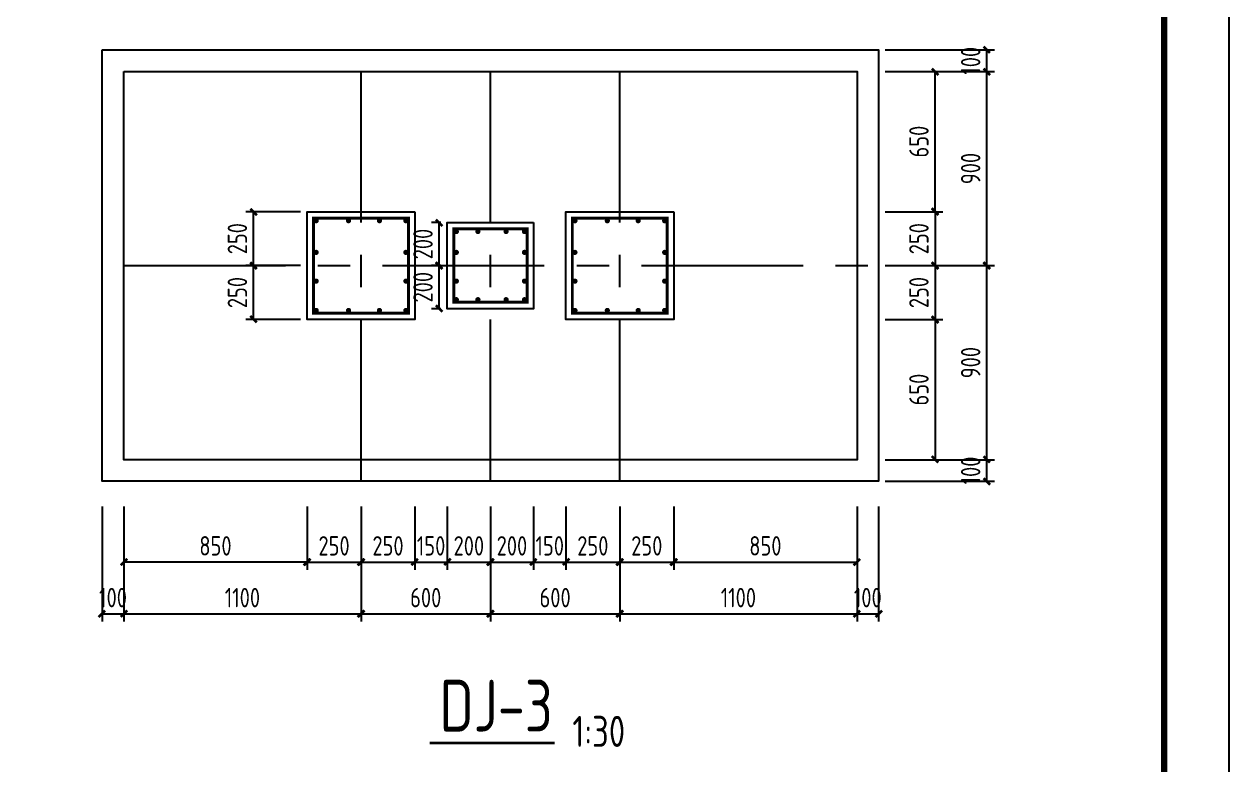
# Model space of a CAD drawing. Header units: millimetres. Extents: x 865490 to 879904, y 39442 to 44891.
# Drawn here: x 868456.4 to 868642.6, y 39823.7 to 39938.2 of the extents above; entities that cross this region are included whole.
import ezdxf

# ---------------------------------------------------------------- set-up
doc = ezdxf.new("R2010")
doc.units = ezdxf.units.MM
doc.header["$LTSCALE"] = 1000
doc.header["$MEASUREMENT"] = 0
doc.linetypes.add('CENTER', pattern=[2, 1.25, -0.25, 0.25, -0.25])
doc.linetypes.add('DOTE', pattern=[2.42, 2, -0.2, 0.02, -0.2])
for name, color, linetype in [('1505', 2, 'Continuous'), ('1525', 1, 'Continuous'), ('DIM', 7, 'Continuous'), ('DOTE', 1, 'DOTE'), ('文字', 7, 'Continuous')]:
    doc.layers.add(name, color=color, linetype=linetype)
doc.styles.add('GBHZ', font='gbenor.shx', dxfattribs={"width": 0.9, "bigfont": 'gbcbig.shx'})
doc.dimstyles.new('Y30', dxfattribs={"dimscale": 0, "dimtxt": 3, "dimasz": 0.01, "dimexe": 1.2, "dimexo": 1, "dimgap": 1, "dimtad": 1, "dimdec": 0, "dimlfac": 30, "dimzin": 0, "dimdsep": 46, "dimtxsty": 'GBHZ', "dimblk1": 'DX', "dimblk2": 'DX', "dimsah": 1, "dimcen": 0.09, "dimdle": 1, "dimadec": 0, "dimazin": 0, "dimtfac": 1, "dimtdec": 0, "dimtix": 1, "dimtmove": 2, "dimatfit": 3, "dimldrblk": 'DX', "dimfxl": 0, "dimtolj": 1, "dimtzin": 0, "dimarcsym": 0})

# ---------------------------------------------------------------- blocks, each defined once
blk = doc.blocks.new('DX')
at = {"color": 0, "linetype": 'ByBlock', "const_width": 40}
blk.add_lwpolyline([(-54, -51), (46, 49)], dxfattribs=at)
blk = doc.blocks.new('*D2409')
at = {"layer": 'Defpoints', "color": 0, "transparency": 16777216}
for p in [(868468.45, 39864.66), (868471.78, 39864.66), (868471.78, 39847.1)]:
    blk.add_point(p, dxfattribs=at)
at = {"layer": 'dim', "color": 0, "lineweight": -2, "transparency": 16777216}
for p, q in [((868468.45, 39863.66), (868468.45, 39845.9)), ((868471.78, 39863.66), (868471.78, 39845.9)), ((868468.44, 39847.1), (868468.43, 39847.1)), ((868468.45, 39847.1), (868471.78, 39847.1)), ((868471.79, 39847.1), (868471.8, 39847.1))]:
    blk.add_line(p, q, dxfattribs=at)
at = {"layer": 'dim', "color": 0, "lineweight": -2, "transparency": 16777216, "xscale": 0.01, "yscale": 0.01, "zscale": 0.01}
blk.add_blockref('DX', (868468.45, 39847.1), dxfattribs=at)
at = {"layer": 'dim', "color": 0, "lineweight": -2, "transparency": 16777216, "xscale": 0.01, "yscale": 0.01, "zscale": 0.01, "rotation": 180}
blk.add_blockref('DX', (868471.78, 39847.1), dxfattribs=at)
at = {"layer": 'dim', "color": 0, "transparency": 16777216, "insert": (868470.12, 39849.6), "char_height": 3, "attachment_point": 5, "style": 'GBHZ'}
blk.add_mtext('\\A1;100', dxfattribs=at)
blk = doc.blocks.new('*D2410')
at = {"layer": 'Defpoints', "color": 0, "transparency": 16777216}
for p in [(868471.78, 39864.66), (868508.45, 39864.66), (868508.45, 39847.1)]:
    blk.add_point(p, dxfattribs=at)
at = {"layer": 'dim', "color": 0, "lineweight": -2, "transparency": 16777216}
for p, q in [((868471.78, 39863.66), (868471.78, 39845.9)), ((868508.45, 39863.66), (868508.45, 39845.9)), ((868471.79, 39847.1), (868508.44, 39847.1))]:
    blk.add_line(p, q, dxfattribs=at)
at = {"layer": 'dim', "color": 0, "lineweight": -2, "transparency": 16777216, "xscale": 0.01, "yscale": 0.01, "zscale": 0.01, "rotation": 180}
blk.add_blockref('DX', (868471.78, 39847.1), dxfattribs=at)
at = {"layer": 'dim', "color": 0, "lineweight": -2, "transparency": 16777216, "xscale": 0.01, "yscale": 0.01, "zscale": 0.01}
blk.add_blockref('DX', (868508.45, 39847.1), dxfattribs=at)
at = {"layer": 'dim', "color": 0, "transparency": 16777216, "insert": (868490.12, 39849.6), "char_height": 3, "attachment_point": 5, "style": 'GBHZ'}
blk.add_mtext('\\A1;1100', dxfattribs=at)
blk = doc.blocks.new('*D2411')
at = {"layer": 'Defpoints', "color": 0, "transparency": 16777216}
for p in [(868508.45, 39864.66), (868528.45, 39864.66), (868528.45, 39847.1)]:
    blk.add_point(p, dxfattribs=at)
at = {"layer": 'dim', "color": 0, "lineweight": -2, "transparency": 16777216}
for p, q in [((868508.45, 39863.66), (868508.45, 39845.9)), ((868528.45, 39863.66), (868528.45, 39845.9)), ((868508.46, 39847.1), (868528.44, 39847.1))]:
    blk.add_line(p, q, dxfattribs=at)
at = {"layer": 'dim', "color": 0, "lineweight": -2, "transparency": 16777216, "xscale": 0.01, "yscale": 0.01, "zscale": 0.01, "rotation": 180}
blk.add_blockref('DX', (868508.45, 39847.1), dxfattribs=at)
at = {"layer": 'dim', "color": 0, "lineweight": -2, "transparency": 16777216, "xscale": 0.01, "yscale": 0.01, "zscale": 0.01}
blk.add_blockref('DX', (868528.45, 39847.1), dxfattribs=at)
at = {"layer": 'dim', "color": 0, "transparency": 16777216, "insert": (868518.45, 39849.6), "char_height": 3, "attachment_point": 5, "style": 'GBHZ'}
blk.add_mtext('\\A1;600', dxfattribs=at)
blk = doc.blocks.new('*D2412')
at = {"layer": 'Defpoints', "color": 0, "transparency": 16777216}
for p in [(868528.45, 39864.66), (868548.45, 39864.66), (868548.45, 39847.1)]:
    blk.add_point(p, dxfattribs=at)
at = {"layer": 'dim', "color": 0, "lineweight": -2, "transparency": 16777216}
for p, q in [((868528.45, 39863.66), (868528.45, 39845.9)), ((868548.45, 39863.66), (868548.45, 39845.9)), ((868528.46, 39847.1), (868548.44, 39847.1))]:
    blk.add_line(p, q, dxfattribs=at)
at = {"layer": 'dim', "color": 0, "lineweight": -2, "transparency": 16777216, "xscale": 0.01, "yscale": 0.01, "zscale": 0.01, "rotation": 180}
blk.add_blockref('DX', (868528.45, 39847.1), dxfattribs=at)
at = {"layer": 'dim', "color": 0, "lineweight": -2, "transparency": 16777216, "xscale": 0.01, "yscale": 0.01, "zscale": 0.01}
blk.add_blockref('DX', (868548.45, 39847.1), dxfattribs=at)
at = {"layer": 'dim', "color": 0, "transparency": 16777216, "insert": (868538.45, 39849.6), "char_height": 3, "attachment_point": 5, "style": 'GBHZ'}
blk.add_mtext('\\A1;600', dxfattribs=at)
blk = doc.blocks.new('*D2413')
at = {"layer": 'Defpoints', "color": 0, "transparency": 16777216}
for p in [(868548.45, 39864.66), (868585.12, 39864.66), (868585.12, 39847.1)]:
    blk.add_point(p, dxfattribs=at)
at = {"layer": 'dim', "color": 0, "lineweight": -2, "transparency": 16777216}
for p, q in [((868548.45, 39863.66), (868548.45, 39845.9)), ((868585.12, 39863.66), (868585.12, 39845.9)), ((868548.46, 39847.1), (868585.11, 39847.1))]:
    blk.add_line(p, q, dxfattribs=at)
at = {"layer": 'dim', "color": 0, "lineweight": -2, "transparency": 16777216, "xscale": 0.01, "yscale": 0.01, "zscale": 0.01, "rotation": 180}
blk.add_blockref('DX', (868548.45, 39847.1), dxfattribs=at)
at = {"layer": 'dim', "color": 0, "lineweight": -2, "transparency": 16777216, "xscale": 0.01, "yscale": 0.01, "zscale": 0.01}
blk.add_blockref('DX', (868585.12, 39847.1), dxfattribs=at)
at = {"layer": 'dim', "color": 0, "transparency": 16777216, "insert": (868566.78, 39849.6), "char_height": 3, "attachment_point": 5, "style": 'GBHZ'}
blk.add_mtext('\\A1;1100', dxfattribs=at)
blk = doc.blocks.new('*D2414')
at = {"layer": 'Defpoints', "color": 0, "transparency": 16777216}
for p in [(868585.12, 39864.66), (868588.45, 39864.66), (868588.45, 39847.1)]:
    blk.add_point(p, dxfattribs=at)
at = {"layer": 'dim', "color": 0, "lineweight": -2, "transparency": 16777216}
for p, q in [((868585.12, 39863.66), (868585.12, 39845.9)), ((868588.45, 39863.66), (868588.45, 39845.9)), ((868585.11, 39847.1), (868585.1, 39847.1)), ((868585.12, 39847.1), (868588.45, 39847.1)), ((868588.46, 39847.1), (868588.47, 39847.1))]:
    blk.add_line(p, q, dxfattribs=at)
at = {"layer": 'dim', "color": 0, "lineweight": -2, "transparency": 16777216, "xscale": 0.01, "yscale": 0.01, "zscale": 0.01}
blk.add_blockref('DX', (868585.12, 39847.1), dxfattribs=at)
at = {"layer": 'dim', "color": 0, "lineweight": -2, "transparency": 16777216, "xscale": 0.01, "yscale": 0.01, "zscale": 0.01, "rotation": 180}
blk.add_blockref('DX', (868588.45, 39847.1), dxfattribs=at)
at = {"layer": 'dim', "color": 0, "transparency": 16777216, "insert": (868586.78, 39849.6), "char_height": 3, "attachment_point": 5, "style": 'GBHZ'}
blk.add_mtext('\\A1;100', dxfattribs=at)
blk = doc.blocks.new('*D2415')
at = {"layer": 'Defpoints', "color": 0, "transparency": 16777216}
for p in [(868500.12, 39864.66), (868508.45, 39864.66), (868508.45, 39855.1)]:
    blk.add_point(p, dxfattribs=at)
at = {"layer": 'dim', "color": 0, "lineweight": -2, "transparency": 16777216}
for p, q in [((868500.12, 39863.66), (868500.12, 39853.9)), ((868508.45, 39863.66), (868508.45, 39853.9)), ((868500.13, 39855.1), (868508.44, 39855.1))]:
    blk.add_line(p, q, dxfattribs=at)
at = {"layer": 'dim', "color": 0, "lineweight": -2, "transparency": 16777216, "xscale": 0.01, "yscale": 0.01, "zscale": 0.01, "rotation": 180}
blk.add_blockref('DX', (868500.12, 39855.1), dxfattribs=at)
at = {"layer": 'dim', "color": 0, "lineweight": -2, "transparency": 16777216, "xscale": 0.01, "yscale": 0.01, "zscale": 0.01}
blk.add_blockref('DX', (868508.45, 39855.1), dxfattribs=at)
at = {"layer": 'dim', "color": 0, "transparency": 16777216, "insert": (868504.28, 39857.6), "char_height": 3, "attachment_point": 5, "style": 'GBHZ'}
blk.add_mtext('\\A1;250', dxfattribs=at)
blk = doc.blocks.new('*D2416')
at = {"layer": 'Defpoints', "color": 0, "transparency": 16777216}
for p in [(868508.45, 39864.66), (868516.78, 39864.66), (868516.78, 39855.1)]:
    blk.add_point(p, dxfattribs=at)
at = {"layer": 'dim', "color": 0, "lineweight": -2, "transparency": 16777216}
for p, q in [((868508.45, 39863.66), (868508.45, 39853.9)), ((868516.78, 39863.66), (868516.78, 39853.9)), ((868508.46, 39855.1), (868516.77, 39855.1))]:
    blk.add_line(p, q, dxfattribs=at)
at = {"layer": 'dim', "color": 0, "lineweight": -2, "transparency": 16777216, "xscale": 0.01, "yscale": 0.01, "zscale": 0.01, "rotation": 180}
blk.add_blockref('DX', (868508.45, 39855.1), dxfattribs=at)
at = {"layer": 'dim', "color": 0, "lineweight": -2, "transparency": 16777216, "xscale": 0.01, "yscale": 0.01, "zscale": 0.01}
blk.add_blockref('DX', (868516.78, 39855.1), dxfattribs=at)
at = {"layer": 'dim', "color": 0, "transparency": 16777216, "insert": (868512.62, 39857.6), "char_height": 3, "attachment_point": 5, "style": 'GBHZ'}
blk.add_mtext('\\A1;250', dxfattribs=at)
blk = doc.blocks.new('*D2417')
at = {"layer": 'Defpoints', "color": 0, "transparency": 16777216}
for p in [(868516.78, 39864.66), (868521.78, 39864.66), (868521.78, 39855.1)]:
    blk.add_point(p, dxfattribs=at)
at = {"layer": 'dim', "color": 0, "lineweight": -2, "transparency": 16777216}
for p, q in [((868516.78, 39863.66), (868516.78, 39853.9)), ((868521.78, 39863.66), (868521.78, 39853.9)), ((868516.77, 39855.1), (868516.76, 39855.1)), ((868516.78, 39855.1), (868521.78, 39855.1)), ((868521.79, 39855.1), (868521.8, 39855.1))]:
    blk.add_line(p, q, dxfattribs=at)
at = {"layer": 'dim', "color": 0, "lineweight": -2, "transparency": 16777216, "xscale": 0.01, "yscale": 0.01, "zscale": 0.01}
blk.add_blockref('DX', (868516.78, 39855.1), dxfattribs=at)
at = {"layer": 'dim', "color": 0, "lineweight": -2, "transparency": 16777216, "xscale": 0.01, "yscale": 0.01, "zscale": 0.01, "rotation": 180}
blk.add_blockref('DX', (868521.78, 39855.1), dxfattribs=at)
at = {"layer": 'dim', "color": 0, "transparency": 16777216, "insert": (868519.28, 39857.6), "char_height": 3, "attachment_point": 5, "style": 'GBHZ'}
blk.add_mtext('\\A1;150', dxfattribs=at)
blk = doc.blocks.new('*D2418')
at = {"layer": 'Defpoints', "color": 0, "transparency": 16777216}
for p in [(868521.78, 39864.66), (868528.45, 39864.66), (868528.45, 39855.1)]:
    blk.add_point(p, dxfattribs=at)
at = {"layer": 'dim', "color": 0, "lineweight": -2, "transparency": 16777216}
for p, q in [((868521.78, 39863.66), (868521.78, 39853.9)), ((868528.45, 39863.66), (868528.45, 39853.9)), ((868521.79, 39855.1), (868528.44, 39855.1))]:
    blk.add_line(p, q, dxfattribs=at)
at = {"layer": 'dim', "color": 0, "lineweight": -2, "transparency": 16777216, "xscale": 0.01, "yscale": 0.01, "zscale": 0.01, "rotation": 180}
blk.add_blockref('DX', (868521.78, 39855.1), dxfattribs=at)
at = {"layer": 'dim', "color": 0, "lineweight": -2, "transparency": 16777216, "xscale": 0.01, "yscale": 0.01, "zscale": 0.01}
blk.add_blockref('DX', (868528.45, 39855.1), dxfattribs=at)
at = {"layer": 'dim', "color": 0, "transparency": 16777216, "insert": (868525.12, 39857.6), "char_height": 3, "attachment_point": 5, "style": 'GBHZ'}
blk.add_mtext('\\A1;200', dxfattribs=at)
blk = doc.blocks.new('*D2419')
at = {"layer": 'Defpoints', "color": 0, "transparency": 16777216}
for p in [(868528.45, 39864.66), (868535.12, 39864.66), (868535.12, 39855.1)]:
    blk.add_point(p, dxfattribs=at)
at = {"layer": 'dim', "color": 0, "lineweight": -2, "transparency": 16777216}
for p, q in [((868528.45, 39863.66), (868528.45, 39853.9)), ((868535.12, 39863.66), (868535.12, 39853.9)), ((868528.46, 39855.1), (868535.11, 39855.1))]:
    blk.add_line(p, q, dxfattribs=at)
at = {"layer": 'dim', "color": 0, "lineweight": -2, "transparency": 16777216, "xscale": 0.01, "yscale": 0.01, "zscale": 0.01, "rotation": 180}
blk.add_blockref('DX', (868528.45, 39855.1), dxfattribs=at)
at = {"layer": 'dim', "color": 0, "lineweight": -2, "transparency": 16777216, "xscale": 0.01, "yscale": 0.01, "zscale": 0.01}
blk.add_blockref('DX', (868535.12, 39855.1), dxfattribs=at)
at = {"layer": 'dim', "color": 0, "transparency": 16777216, "insert": (868531.78, 39857.6), "char_height": 3, "attachment_point": 5, "style": 'GBHZ'}
blk.add_mtext('\\A1;200', dxfattribs=at)
blk = doc.blocks.new('*D2420')
at = {"layer": 'Defpoints', "color": 0, "transparency": 16777216}
for p in [(868535.12, 39864.66), (868540.12, 39864.66), (868540.12, 39855.1)]:
    blk.add_point(p, dxfattribs=at)
at = {"layer": 'dim', "color": 0, "lineweight": -2, "transparency": 16777216}
for p, q in [((868535.12, 39863.66), (868535.12, 39853.9)), ((868540.12, 39863.66), (868540.12, 39853.9)), ((868535.11, 39855.1), (868535.1, 39855.1)), ((868535.12, 39855.1), (868540.12, 39855.1)), ((868540.13, 39855.1), (868540.14, 39855.1))]:
    blk.add_line(p, q, dxfattribs=at)
at = {"layer": 'dim', "color": 0, "lineweight": -2, "transparency": 16777216, "xscale": 0.01, "yscale": 0.01, "zscale": 0.01}
blk.add_blockref('DX', (868535.12, 39855.1), dxfattribs=at)
at = {"layer": 'dim', "color": 0, "lineweight": -2, "transparency": 16777216, "xscale": 0.01, "yscale": 0.01, "zscale": 0.01, "rotation": 180}
blk.add_blockref('DX', (868540.12, 39855.1), dxfattribs=at)
at = {"layer": 'dim', "color": 0, "transparency": 16777216, "insert": (868537.62, 39857.6), "char_height": 3, "attachment_point": 5, "style": 'GBHZ'}
blk.add_mtext('\\A1;150', dxfattribs=at)
blk = doc.blocks.new('*D2421')
at = {"layer": 'Defpoints', "color": 0, "transparency": 16777216}
for p in [(868540.12, 39864.66), (868548.45, 39864.66), (868548.45, 39855.1)]:
    blk.add_point(p, dxfattribs=at)
at = {"layer": 'dim', "color": 0, "lineweight": -2, "transparency": 16777216}
for p, q in [((868540.12, 39863.66), (868540.12, 39853.9)), ((868548.45, 39863.66), (868548.45, 39853.9)), ((868540.13, 39855.1), (868548.44, 39855.1))]:
    blk.add_line(p, q, dxfattribs=at)
at = {"layer": 'dim', "color": 0, "lineweight": -2, "transparency": 16777216, "xscale": 0.01, "yscale": 0.01, "zscale": 0.01, "rotation": 180}
blk.add_blockref('DX', (868540.12, 39855.1), dxfattribs=at)
at = {"layer": 'dim', "color": 0, "lineweight": -2, "transparency": 16777216, "xscale": 0.01, "yscale": 0.01, "zscale": 0.01}
blk.add_blockref('DX', (868548.45, 39855.1), dxfattribs=at)
at = {"layer": 'dim', "color": 0, "transparency": 16777216, "insert": (868544.28, 39857.6), "char_height": 3, "attachment_point": 5, "style": 'GBHZ'}
blk.add_mtext('\\A1;250', dxfattribs=at)
blk = doc.blocks.new('*D2422')
at = {"layer": 'Defpoints', "color": 0, "transparency": 16777216}
for p in [(868548.45, 39864.66), (868556.78, 39864.66), (868556.78, 39855.1)]:
    blk.add_point(p, dxfattribs=at)
at = {"layer": 'dim', "color": 0, "lineweight": -2, "transparency": 16777216}
for p, q in [((868548.45, 39863.66), (868548.45, 39853.9)), ((868556.78, 39863.66), (868556.78, 39853.9)), ((868548.46, 39855.1), (868556.77, 39855.1))]:
    blk.add_line(p, q, dxfattribs=at)
at = {"layer": 'dim', "color": 0, "lineweight": -2, "transparency": 16777216, "xscale": 0.01, "yscale": 0.01, "zscale": 0.01, "rotation": 180}
blk.add_blockref('DX', (868548.45, 39855.1), dxfattribs=at)
at = {"layer": 'dim', "color": 0, "lineweight": -2, "transparency": 16777216, "xscale": 0.01, "yscale": 0.01, "zscale": 0.01}
blk.add_blockref('DX', (868556.78, 39855.1), dxfattribs=at)
at = {"layer": 'dim', "color": 0, "transparency": 16777216, "insert": (868552.62, 39857.6), "char_height": 3, "attachment_point": 5, "style": 'GBHZ'}
blk.add_mtext('\\A1;250', dxfattribs=at)
blk = doc.blocks.new('*D2423')
at = {"layer": 'Defpoints', "color": 0, "transparency": 16777216}
for p in [(868556.78, 39864.66), (868585.12, 39864.66), (868585.12, 39855.1)]:
    blk.add_point(p, dxfattribs=at)
at = {"layer": 'dim', "color": 0, "lineweight": -2, "transparency": 16777216}
for p, q in [((868556.78, 39863.66), (868556.78, 39853.9)), ((868585.12, 39863.66), (868585.12, 39853.9)), ((868556.79, 39855.1), (868585.11, 39855.1))]:
    blk.add_line(p, q, dxfattribs=at)
at = {"layer": 'dim', "color": 0, "lineweight": -2, "transparency": 16777216, "xscale": 0.01, "yscale": 0.01, "zscale": 0.01, "rotation": 180}
blk.add_blockref('DX', (868556.78, 39855.1), dxfattribs=at)
at = {"layer": 'dim', "color": 0, "lineweight": -2, "transparency": 16777216, "xscale": 0.01, "yscale": 0.01, "zscale": 0.01}
blk.add_blockref('DX', (868585.12, 39855.1), dxfattribs=at)
at = {"layer": 'dim', "color": 0, "transparency": 16777216, "insert": (868570.95, 39857.6), "char_height": 3, "attachment_point": 5, "style": 'GBHZ'}
blk.add_mtext('\\A1;850', dxfattribs=at)
blk = doc.blocks.new('*D2424')
at = {"layer": 'Defpoints', "color": 0, "transparency": 16777216}
for p in [(868471.78, 39864.66), (868500.12, 39864.66), (868471.78, 39855.1)]:
    blk.add_point(p, dxfattribs=at)
at = {"layer": 'dim', "color": 0, "lineweight": -2, "transparency": 16777216}
for p, q in [((868471.78, 39863.66), (868471.78, 39853.9)), ((868500.12, 39863.66), (868500.12, 39853.9)), ((868500.11, 39855.1), (868471.79, 39855.1))]:
    blk.add_line(p, q, dxfattribs=at)
at = {"layer": 'dim', "color": 0, "lineweight": -2, "transparency": 16777216, "xscale": 0.01, "yscale": 0.01, "zscale": 0.01, "rotation": 180}
blk.add_blockref('DX', (868471.78, 39855.1), dxfattribs=at)
at = {"layer": 'dim', "color": 0, "lineweight": -2, "transparency": 16777216, "xscale": 0.01, "yscale": 0.01, "zscale": 0.01}
blk.add_blockref('DX', (868500.12, 39855.1), dxfattribs=at)
at = {"layer": 'dim', "color": 0, "transparency": 16777216, "insert": (868485.95, 39857.6), "char_height": 3, "attachment_point": 5, "style": 'GBHZ'}
blk.add_mtext('\\A1;850', dxfattribs=at)
blk = doc.blocks.new('*D2425')
at = {"layer": 'Defpoints', "color": 0, "transparency": 16777216}
for p in [(868588.45, 39870.92), (868605.18, 39870.92), (868588.45, 39867.58)]:
    blk.add_point(p, dxfattribs=at)
at = {"layer": 'dim', "color": 0, "lineweight": -2, "transparency": 16777216}
for p, q in [((868589.45, 39870.92), (868606.38, 39870.92)), ((868605.18, 39870.93), (868605.18, 39870.94)), ((868605.18, 39867.58), (868605.18, 39870.92)), ((868589.45, 39867.58), (868606.38, 39867.58)), ((868605.18, 39867.57), (868605.18, 39867.56))]:
    blk.add_line(p, q, dxfattribs=at)
at = {"layer": 'dim', "color": 0, "lineweight": -2, "transparency": 16777216, "xscale": 0.01, "yscale": 0.01, "zscale": 0.01}
for p, rotation in [((868605.18, 39870.92), 270), ((868605.18, 39867.58), 90)]:
    blk.add_blockref('DX', p, dxfattribs=dict(at, rotation=rotation))
at = {"layer": 'dim', "color": 0, "transparency": 16777216, "insert": (868602.68, 39869.25), "char_height": 3, "attachment_point": 5, "rotation": 90, "style": 'GBHZ'}
blk.add_mtext('\\A1;100', dxfattribs=at)
blk = doc.blocks.new('*D2426')
at = {"layer": 'Defpoints', "color": 0, "transparency": 16777216}
for p in [(868588.45, 39900.92), (868605.18, 39900.92), (868588.45, 39870.92)]:
    blk.add_point(p, dxfattribs=at)
at = {"layer": 'dim', "color": 0, "lineweight": -2, "transparency": 16777216}
for p, q in [((868589.45, 39900.92), (868606.38, 39900.92)), ((868605.18, 39870.93), (868605.18, 39900.91)), ((868589.45, 39870.92), (868606.38, 39870.92))]:
    blk.add_line(p, q, dxfattribs=at)
at = {"layer": 'dim', "color": 0, "lineweight": -2, "transparency": 16777216, "xscale": 0.01, "yscale": 0.01, "zscale": 0.01}
for p, rotation in [((868605.18, 39900.92), 90), ((868605.18, 39870.92), 270)]:
    blk.add_blockref('DX', p, dxfattribs=dict(at, rotation=rotation))
at = {"layer": 'dim', "color": 0, "transparency": 16777216, "insert": (868602.68, 39885.92), "char_height": 3, "attachment_point": 5, "rotation": 90, "style": 'GBHZ'}
blk.add_mtext('\\A1;900', dxfattribs=at)
blk = doc.blocks.new('*D2427')
at = {"layer": 'Defpoints', "color": 0, "transparency": 16777216}
for p in [(868588.45, 39930.92), (868605.18, 39930.92), (868588.45, 39900.92)]:
    blk.add_point(p, dxfattribs=at)
at = {"layer": 'dim', "color": 0, "lineweight": -2, "transparency": 16777216}
for p, q in [((868589.45, 39930.92), (868606.38, 39930.92)), ((868605.18, 39900.93), (868605.18, 39930.91)), ((868589.45, 39900.92), (868606.38, 39900.92))]:
    blk.add_line(p, q, dxfattribs=at)
at = {"layer": 'dim', "color": 0, "lineweight": -2, "transparency": 16777216, "xscale": 0.01, "yscale": 0.01, "zscale": 0.01}
for p, rotation in [((868605.18, 39930.92), 90), ((868605.18, 39900.92), 270)]:
    blk.add_blockref('DX', p, dxfattribs=dict(at, rotation=rotation))
at = {"layer": 'dim', "color": 0, "transparency": 16777216, "insert": (868602.68, 39915.92), "char_height": 3, "attachment_point": 5, "rotation": 90, "style": 'GBHZ'}
blk.add_mtext('\\A1;900', dxfattribs=at)
blk = doc.blocks.new('*D2428')
at = {"layer": 'Defpoints', "color": 0, "transparency": 16777216}
for p in [(868588.45, 39934.25), (868605.18, 39934.25), (868588.45, 39930.92)]:
    blk.add_point(p, dxfattribs=at)
at = {"layer": 'dim', "color": 0, "lineweight": -2, "transparency": 16777216}
for p, q in [((868589.45, 39934.25), (868606.38, 39934.25)), ((868605.18, 39934.26), (868605.18, 39934.27)), ((868605.18, 39930.92), (868605.18, 39934.25)), ((868589.45, 39930.92), (868606.38, 39930.92)), ((868605.18, 39930.91), (868605.18, 39930.9))]:
    blk.add_line(p, q, dxfattribs=at)
at = {"layer": 'dim', "color": 0, "lineweight": -2, "transparency": 16777216, "xscale": 0.01, "yscale": 0.01, "zscale": 0.01}
for p, rotation in [((868605.18, 39934.25), 270), ((868605.18, 39930.92), 90)]:
    blk.add_blockref('DX', p, dxfattribs=dict(at, rotation=rotation))
at = {"layer": 'dim', "color": 0, "transparency": 16777216, "insert": (868602.68, 39932.58), "char_height": 3, "attachment_point": 5, "rotation": 90, "style": 'GBHZ'}
blk.add_mtext('\\A1;100', dxfattribs=at)
blk = doc.blocks.new('*D2429')
at = {"layer": 'Defpoints', "color": 0, "transparency": 16777216}
for p in [(868491.84, 39900.92), (868500.12, 39900.92), (868500.12, 39892.58)]:
    blk.add_point(p, dxfattribs=at)
at = {"layer": 'dim', "color": 0, "lineweight": -2, "transparency": 16777216}
for p, q in [((868499.12, 39900.92), (868490.64, 39900.92)), ((868491.84, 39892.59), (868491.84, 39900.91)), ((868499.12, 39892.58), (868490.64, 39892.58))]:
    blk.add_line(p, q, dxfattribs=at)
at = {"layer": 'dim', "color": 0, "lineweight": -2, "transparency": 16777216, "xscale": 0.01, "yscale": 0.01, "zscale": 0.01}
for p, rotation in [((868491.84, 39900.92), 90), ((868491.84, 39892.58), 270)]:
    blk.add_blockref('DX', p, dxfattribs=dict(at, rotation=rotation))
at = {"layer": 'dim', "color": 0, "transparency": 16777216, "insert": (868489.34, 39896.75), "char_height": 3, "attachment_point": 5, "rotation": 90, "style": 'GBHZ'}
blk.add_mtext('\\A1;250', dxfattribs=at)
blk = doc.blocks.new('*D2430')
at = {"layer": 'Defpoints', "color": 0, "transparency": 16777216}
for p in [(868491.84, 39909.25), (868500.12, 39909.25), (868500.12, 39900.92)]:
    blk.add_point(p, dxfattribs=at)
at = {"layer": 'dim', "color": 0, "lineweight": -2, "transparency": 16777216}
for p, q in [((868499.12, 39909.25), (868490.64, 39909.25)), ((868491.84, 39900.93), (868491.84, 39909.24)), ((868499.12, 39900.92), (868490.64, 39900.92))]:
    blk.add_line(p, q, dxfattribs=at)
at = {"layer": 'dim', "color": 0, "lineweight": -2, "transparency": 16777216, "xscale": 0.01, "yscale": 0.01, "zscale": 0.01}
for p, rotation in [((868491.84, 39909.25), 90), ((868491.84, 39900.92), 270)]:
    blk.add_blockref('DX', p, dxfattribs=dict(at, rotation=rotation))
at = {"layer": 'dim', "color": 0, "transparency": 16777216, "insert": (868489.34, 39905.08), "char_height": 3, "attachment_point": 5, "rotation": 90, "style": 'GBHZ'}
blk.add_mtext('\\A1;250', dxfattribs=at)
blk = doc.blocks.new('*D2431')
at = {"layer": 'Defpoints', "color": 0, "transparency": 16777216}
for p in [(868588.45, 39909.25), (868588.45, 39900.92), (868597.18, 39900.92)]:
    blk.add_point(p, dxfattribs=at)
at = {"layer": 'dim', "color": 0, "lineweight": -2, "transparency": 16777216}
for p, q in [((868589.45, 39909.25), (868598.38, 39909.25)), ((868597.18, 39909.24), (868597.18, 39900.93)), ((868589.45, 39900.92), (868598.38, 39900.92))]:
    blk.add_line(p, q, dxfattribs=at)
at = {"layer": 'dim', "color": 0, "lineweight": -2, "transparency": 16777216, "xscale": 0.01, "yscale": 0.01, "zscale": 0.01}
for p, rotation in [((868597.18, 39909.25), 90), ((868597.18, 39900.92), 270)]:
    blk.add_blockref('DX', p, dxfattribs=dict(at, rotation=rotation))
at = {"layer": 'dim', "color": 0, "transparency": 16777216, "insert": (868594.68, 39905.08), "char_height": 3, "attachment_point": 5, "rotation": 90, "style": 'GBHZ'}
blk.add_mtext('\\A1;250', dxfattribs=at)
blk = doc.blocks.new('*D2432')
at = {"layer": 'Defpoints', "color": 0, "transparency": 16777216}
for p in [(868588.45, 39900.92), (868588.45, 39892.58), (868597.18, 39892.58)]:
    blk.add_point(p, dxfattribs=at)
at = {"layer": 'dim', "color": 0, "lineweight": -2, "transparency": 16777216}
for p, q in [((868589.45, 39900.92), (868598.38, 39900.92)), ((868597.18, 39900.91), (868597.18, 39892.59)), ((868589.45, 39892.58), (868598.38, 39892.58))]:
    blk.add_line(p, q, dxfattribs=at)
at = {"layer": 'dim', "color": 0, "lineweight": -2, "transparency": 16777216, "xscale": 0.01, "yscale": 0.01, "zscale": 0.01}
for p, rotation in [((868597.18, 39900.92), 90), ((868597.18, 39892.58), 270)]:
    blk.add_blockref('DX', p, dxfattribs=dict(at, rotation=rotation))
at = {"layer": 'dim', "color": 0, "transparency": 16777216, "insert": (868594.68, 39896.75), "char_height": 3, "attachment_point": 5, "rotation": 90, "style": 'GBHZ'}
blk.add_mtext('\\A1;250', dxfattribs=at)
blk = doc.blocks.new('*D2433')
at = {"layer": 'Defpoints', "color": 0, "transparency": 16777216}
for p in [(868588.45, 39930.92), (868597.18, 39930.92), (868588.45, 39909.25)]:
    blk.add_point(p, dxfattribs=at)
at = {"layer": 'dim', "color": 0, "lineweight": -2, "transparency": 16777216}
for p, q in [((868589.45, 39930.92), (868598.38, 39930.92)), ((868597.18, 39909.26), (868597.18, 39930.91)), ((868589.45, 39909.25), (868598.38, 39909.25))]:
    blk.add_line(p, q, dxfattribs=at)
at = {"layer": 'dim', "color": 0, "lineweight": -2, "transparency": 16777216, "xscale": 0.01, "yscale": 0.01, "zscale": 0.01}
for p, rotation in [((868597.18, 39930.92), 90), ((868597.18, 39909.25), 270)]:
    blk.add_blockref('DX', p, dxfattribs=dict(at, rotation=rotation))
at = {"layer": 'dim', "color": 0, "transparency": 16777216, "insert": (868594.68, 39920.08), "char_height": 3, "attachment_point": 5, "rotation": 90, "style": 'GBHZ'}
blk.add_mtext('\\A1;650', dxfattribs=at)
blk = doc.blocks.new('*D2434')
at = {"layer": 'Defpoints', "color": 0, "transparency": 16777216}
for p in [(868588.45, 39892.58), (868588.45, 39870.92), (868597.18, 39870.92)]:
    blk.add_point(p, dxfattribs=at)
at = {"layer": 'dim', "color": 0, "lineweight": -2, "transparency": 16777216}
for p, q in [((868589.45, 39892.58), (868598.38, 39892.58)), ((868597.18, 39892.57), (868597.18, 39870.93)), ((868589.45, 39870.92), (868598.38, 39870.92))]:
    blk.add_line(p, q, dxfattribs=at)
at = {"layer": 'dim', "color": 0, "lineweight": -2, "transparency": 16777216, "xscale": 0.01, "yscale": 0.01, "zscale": 0.01}
for p, rotation in [((868597.18, 39892.58), 90), ((868597.18, 39870.92), 270)]:
    blk.add_blockref('DX', p, dxfattribs=dict(at, rotation=rotation))
at = {"layer": 'dim', "color": 0, "transparency": 16777216, "insert": (868594.68, 39881.75), "char_height": 3, "attachment_point": 5, "rotation": 90, "style": 'GBHZ'}
blk.add_mtext('\\A1;650', dxfattribs=at)
blk = doc.blocks.new('*D2435')
at = {"layer": 'Defpoints', "color": 0, "transparency": 16777216}
for p in [(868520.53, 39900.92), (868521.78, 39900.92), (868521.78, 39894.25)]:
    blk.add_point(p, dxfattribs=at)
at = {"layer": 'dim', "color": 0, "lineweight": -2, "transparency": 16777216}
for p, q in [((868520.78, 39900.92), (868519.33, 39900.92)), ((868520.53, 39894.26), (868520.53, 39900.91)), ((868520.78, 39894.25), (868519.33, 39894.25))]:
    blk.add_line(p, q, dxfattribs=at)
at = {"layer": 'dim', "color": 0, "lineweight": -2, "transparency": 16777216, "xscale": 0.01, "yscale": 0.01, "zscale": 0.01}
for p, rotation in [((868520.53, 39900.92), 90), ((868520.53, 39894.25), 270)]:
    blk.add_blockref('DX', p, dxfattribs=dict(at, rotation=rotation))
at = {"layer": 'dim', "color": 0, "transparency": 16777216, "insert": (868518.03, 39897.58), "char_height": 3, "attachment_point": 5, "rotation": 90, "style": 'GBHZ'}
blk.add_mtext('\\A1;200', dxfattribs=at)
blk = doc.blocks.new('*D2436')
at = {"layer": 'Defpoints', "color": 0, "transparency": 16777216}
for p in [(868520.53, 39907.58), (868521.78, 39907.58), (868521.78, 39900.92)]:
    blk.add_point(p, dxfattribs=at)
at = {"layer": 'dim', "color": 0, "lineweight": -2, "transparency": 16777216}
for p, q in [((868520.78, 39907.58), (868519.33, 39907.58)), ((868520.53, 39900.93), (868520.53, 39907.57)), ((868520.78, 39900.92), (868519.33, 39900.92))]:
    blk.add_line(p, q, dxfattribs=at)
at = {"layer": 'dim', "color": 0, "lineweight": -2, "transparency": 16777216, "xscale": 0.01, "yscale": 0.01, "zscale": 0.01}
for p, rotation in [((868520.53, 39907.58), 90), ((868520.53, 39900.92), 270)]:
    blk.add_blockref('DX', p, dxfattribs=dict(at, rotation=rotation))
at = {"layer": 'dim', "color": 0, "transparency": 16777216, "insert": (868518.03, 39904.25), "char_height": 3, "attachment_point": 5, "rotation": 90, "style": 'GBHZ'}
blk.add_mtext('\\A1;200', dxfattribs=at)

msp = doc.modelspace()

# ---------------------------------------------------------------- linework, layer by layer
at = {"color": 0}
msp.add_line((868642.597, 40049.411), (868642.597, 39455.411), dxfattribs=at)
at = {"color": 0, "const_width": 1}
msp.add_lwpolyline([(868632.597, 39465.411), (867616.347, 39465.411), (867616.347, 40039.411), (868632.597, 40039.411)], close=True, dxfattribs=at)
at = {"layer": '1505'}
for points in [[(868468.451, 39934.252), (868588.451, 39934.252), (868588.451, 39867.585), (868468.451, 39867.585)], [(868471.784, 39930.918), (868585.117, 39930.918), (868585.117, 39870.918), (868471.784, 39870.918)], [(868516.784, 39909.252), (868516.784, 39892.585), (868500.117, 39892.585), (868500.117, 39909.252)], [(868556.784, 39909.252), (868556.784, 39892.585), (868540.117, 39892.585), (868540.117, 39909.252)], [(868535.117, 39907.585), (868535.117, 39894.252), (868521.784, 39894.252), (868521.784, 39907.585)]]:
    msp.add_lwpolyline(points, close=True, dxfattribs=at)
at = {"layer": '1525', "const_width": 0.45}
for points in [[(868501.117, 39893.585), (868501.117, 39908.252), (868515.784, 39908.252), (868515.784, 39893.585), (868501.117, 39893.585)], [(868541.117, 39893.585), (868541.117, 39908.252), (868555.784, 39908.252), (868555.784, 39893.585), (868541.117, 39893.585)], [(868522.784, 39895.252), (868522.784, 39906.585), (868534.117, 39906.585), (868534.117, 39895.252), (868522.784, 39895.252)]]:
    msp.add_lwpolyline(points, dxfattribs=at)
at = {"layer": '1525', "const_width": 0.4}
for points in [[(868501.517, 39907.651, -1), (868501.517, 39908.051, -1), (868501.517, 39907.651, -1)], [(868506.521, 39907.651, 1), (868506.521, 39908.051, 1), (868506.521, 39907.651, 1)], [(868511.298, 39907.651, -1), (868511.298, 39908.051, -1), (868511.298, 39907.651, -1)], [(868515.384, 39907.651, -1), (868515.384, 39908.051, -1), (868515.384, 39907.651, -1)], [(868541.517, 39907.651, -1), (868541.517, 39908.051, -1), (868541.517, 39907.651, -1)], [(868546.521, 39907.651, 1), (868546.521, 39908.051, 1), (868546.521, 39907.651, 1)], [(868551.298, 39907.651, -1), (868551.298, 39908.051, -1), (868551.298, 39907.651, -1)], [(868555.384, 39907.651, -1), (868555.384, 39908.051, -1), (868555.384, 39907.651, -1)], [(868523.184, 39905.985, -1), (868523.184, 39906.385, -1), (868523.184, 39905.985, -1)], [(868526.521, 39905.985, 1), (868526.521, 39906.385, 1), (868526.521, 39905.985, 1)], [(868530.873, 39905.985, -1), (868530.873, 39906.385, -1), (868530.873, 39905.985, -1)], [(868533.717, 39905.985, -1), (868533.717, 39906.385, -1), (868533.717, 39905.985, -1)], [(868501.517, 39902.761, -1), (868501.517, 39903.161, -1), (868501.517, 39902.761, -1)], [(868515.384, 39902.761, -1), (868515.384, 39903.161, -1), (868515.384, 39902.761, -1)], [(868523.184, 39902.761, -1), (868523.184, 39903.161, -1), (868523.184, 39902.761, -1)], [(868533.717, 39902.761, -1), (868533.717, 39903.161, -1), (868533.717, 39902.761, -1)], [(868541.517, 39902.761, -1), (868541.517, 39903.161, -1), (868541.517, 39902.761, -1)], [(868555.384, 39902.761, -1), (868555.384, 39903.161, -1), (868555.384, 39902.761, -1)], [(868501.517, 39898.319, -1), (868501.517, 39898.719, -1), (868501.517, 39898.319, -1)], [(868515.384, 39898.319, -1), (868515.384, 39898.719, -1), (868515.384, 39898.319, -1)], [(868523.184, 39898.319, -1), (868523.184, 39898.719, -1), (868523.184, 39898.319, -1)], [(868533.717, 39898.319, -1), (868533.717, 39898.719, -1), (868533.717, 39898.319, -1)], [(868541.517, 39898.319, -1), (868541.517, 39898.719, -1), (868541.517, 39898.319, -1)], [(868555.384, 39898.319, -1), (868555.384, 39898.719, -1), (868555.384, 39898.319, -1)], [(868523.184, 39895.452, -1), (868523.184, 39895.852, -1), (868523.184, 39895.452, -1)], [(868526.521, 39895.452, 1), (868526.521, 39895.852, 1), (868526.521, 39895.452, 1)], [(868530.873, 39895.452, -1), (868530.873, 39895.852, -1), (868530.873, 39895.452, -1)], [(868533.717, 39895.452, -1), (868533.717, 39895.852, -1), (868533.717, 39895.452, -1)], [(868501.517, 39893.785, -1), (868501.517, 39894.185, -1), (868501.517, 39893.785, -1)], [(868506.521, 39893.785, 1), (868506.521, 39894.185, 1), (868506.521, 39893.785, 1)], [(868511.298, 39893.785, -1), (868511.298, 39894.185, -1), (868511.298, 39893.785, -1)], [(868515.384, 39893.785, -1), (868515.384, 39894.185, -1), (868515.384, 39893.785, -1)], [(868541.517, 39893.785, -1), (868541.517, 39894.185, -1), (868541.517, 39893.785, -1)], [(868546.521, 39893.785, 1), (868546.521, 39894.185, 1), (868546.521, 39893.785, 1)], [(868551.298, 39893.785, -1), (868551.298, 39894.185, -1), (868551.298, 39893.785, -1)], [(868555.384, 39893.785, -1), (868555.384, 39894.185, -1), (868555.384, 39893.785, -1)]]:
    msp.add_lwpolyline(points, format="xyb", dxfattribs=at)
at = {"layer": 'DOTE', "linetype": 'CENTER', "ltscale": 0.02}
for p, q in [((868508.451, 39867.585), (868508.451, 39930.918)), ((868528.451, 39867.585), (868528.451, 39930.918)), ((868548.451, 39867.585), (868548.451, 39930.918)), ((868471.784, 39900.918), (868588.451, 39900.918))]:
    msp.add_line(p, q, dxfattribs=at)
at = {"layer": '文字', "color": 6, "const_width": 0.4}
msp.add_lwpolyline([(868519.044, 39827.108), (868538.369, 39827.108)], dxfattribs=at)

# ---------------------------------------------------------------- texts
at = {"layer": '文字', "color": 6, "style": 'GBHZ', "width": 0.9}
for s, height, p in [('DJ-3', 8, (868520.592, 39828.903)), ('1:30', 4.8, (868541.124, 39826.521))]:
    msp.add_text(s, height=height, dxfattribs=at).set_placement(p)

# ---------------------------------------------------------------- dimensions: what is measured, and where the dimension line sits
at = {"layer": 'dim'}
for base, p1, p2, angle, picture, middle in [((868605.183, 39934.252), (868588.451, 39930.918), (868588.451, 39934.252), 90, '*D2428', (868602.683, 39932.585)), ((868605.183, 39930.918), (868588.451, 39900.918), (868588.451, 39930.918), 90, '*D2427', (868602.683, 39915.918)), ((868597.183, 39930.918), (868588.451, 39909.252), (868588.451, 39930.918), 90, '*D2433', (868594.683, 39920.085)), ((868491.839, 39909.252), (868500.117, 39900.918), (868500.117, 39909.252), 90, '*D2430', (868489.339, 39905.085)), ((868597.183, 39900.918), (868588.451, 39909.252), (868588.451, 39900.918), 90, '*D2431', (868594.683, 39905.085)), ((868520.531, 39907.585), (868521.784, 39900.918), (868521.784, 39907.585), 90, '*D2436', (868518.031, 39904.252)), ((868491.839, 39900.918), (868500.117, 39892.585), (868500.117, 39900.918), 90, '*D2429', (868489.339, 39896.752)), ((868520.531, 39900.918), (868521.784, 39894.252), (868521.784, 39900.918), 90, '*D2435', (868518.031, 39897.585)), ((868605.183, 39900.918), (868588.451, 39870.918), (868588.451, 39900.918), 90, '*D2426', (868602.683, 39885.918)), ((868597.183, 39892.585), (868588.451, 39900.918), (868588.451, 39892.585), 90, '*D2432', (868594.683, 39896.752)), ((868597.183, 39870.918), (868588.451, 39892.585), (868588.451, 39870.918), 90, '*D2434', (868594.683, 39881.752)), ((868605.183, 39870.918), (868588.451, 39867.585), (868588.451, 39870.918), 90, '*D2425', (868602.683, 39869.252)), ((868471.784, 39855.096), (868500.117, 39864.663), (868471.784, 39864.663), 180, '*D2424', (868485.951, 39857.596))]:
    dim = msp.add_linear_dim(base=base, p1=p1, p2=p2, angle=angle, dimstyle='Y30', override={"dimscale": 1}, dxfattribs=at)
    dim.commit()
    dim.dimension.update_dxf_attribs({"geometry": picture, "text_midpoint": middle})
for base, p1, p2, picture, middle in [((868471.784, 39847.096), (868468.451, 39864.663), (868471.784, 39864.663), '*D2409', (868470.117, 39849.596)), ((868508.451, 39847.096), (868471.784, 39864.663), (868508.451, 39864.663), '*D2410', (868490.117, 39849.596)), ((868508.451, 39855.096), (868500.117, 39864.663), (868508.451, 39864.663), '*D2415', (868504.284, 39857.596)), ((868528.451, 39847.096), (868508.451, 39864.663), (868528.451, 39864.663), '*D2411', (868518.451, 39849.596)), ((868516.784, 39855.096), (868508.451, 39864.663), (868516.784, 39864.663), '*D2416', (868512.617, 39857.596)), ((868521.784, 39855.096), (868516.784, 39864.663), (868521.784, 39864.663), '*D2417', (868519.284, 39857.596)), ((868528.451, 39855.096), (868521.784, 39864.663), (868528.451, 39864.663), '*D2418', (868525.117, 39857.596)), ((868548.451, 39847.096), (868528.451, 39864.663), (868548.451, 39864.663), '*D2412', (868538.451, 39849.596)), ((868535.117, 39855.096), (868528.451, 39864.663), (868535.117, 39864.663), '*D2419', (868531.784, 39857.596)), ((868540.117, 39855.096), (868535.117, 39864.663), (868540.117, 39864.663), '*D2420', (868537.617, 39857.596)), ((868548.451, 39855.096), (868540.117, 39864.663), (868548.451, 39864.663), '*D2421', (868544.284, 39857.596)), ((868585.117, 39847.096), (868548.451, 39864.663), (868585.117, 39864.663), '*D2413', (868566.784, 39849.596)), ((868556.784, 39855.096), (868548.451, 39864.663), (868556.784, 39864.663), '*D2422', (868552.617, 39857.596)), ((868585.117, 39855.096), (868556.784, 39864.663), (868585.117, 39864.663), '*D2423', (868570.951, 39857.596)), ((868588.451, 39847.096), (868585.117, 39864.663), (868588.451, 39864.663), '*D2414', (868586.784, 39849.596))]:
    dim = msp.add_linear_dim(base=base, p1=p1, p2=p2, dimstyle='Y30', override={"dimscale": 1}, dxfattribs=at)
    dim.commit()
    dim.dimension.update_dxf_attribs({"geometry": picture, "text_midpoint": middle})

doc.saveas('drawing.dxf')
